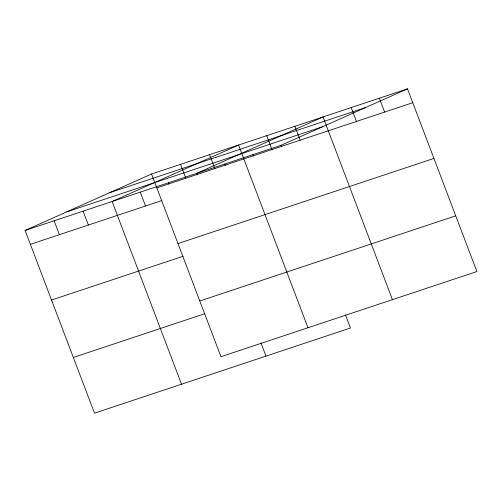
<?xml version="1.0" encoding="UTF-8"?>
<svg xmlns="http://www.w3.org/2000/svg" width="502" height="502" viewBox="0 0 502 502"><rect width="100%" height="100%" fill="white"/><g stroke="black" fill="none" stroke-linecap="round" stroke-linejoin="round"><path stroke-width="0.75" d="M345.439 314.817L350.446 328.013L94.508 413.165L25.1 230.456L151.554 173.987L407.492 88.835L476.9 271.544L220.955 356.702L151.554 173.987M25.1 230.456L281.045 145.298L407.492 88.835M109.825 192.624L365.763 107.472M66.829 211.819L322.773 126.667M156.819 187.861L412.763 102.709M30.371 244.323L161.845 200.58M177.984 243.577L433.929 158.425M51.537 300.039L183.01 256.296M199.79 300.98L455.734 215.829M73.342 357.449L204.816 313.706M379.343 98.204L384.607 112.071M351.187 107.572L356.458 121.44M392.438 299.65L323.031 116.935L196.583 173.397L197.135 174.859M294.881 126.303L300.146 140.171M281.045 145.298L281.597 146.76M266.725 135.672L271.996 149.54M252.889 154.666L253.441 156.128M307.977 327.75L238.569 145.034L112.122 201.503L181.523 384.212M224.733 164.035L225.291 165.491M209.566 154.685L214.837 168.559M260.977 342.916L265.985 356.113M180.557 164.336L185.828 178.21M168.427 182.766L168.986 184.228M140.271 192.134L145.542 206.002M83.112 211.154L88.383 225.022M54.109 220.805L59.374 234.672"/></g></svg>
